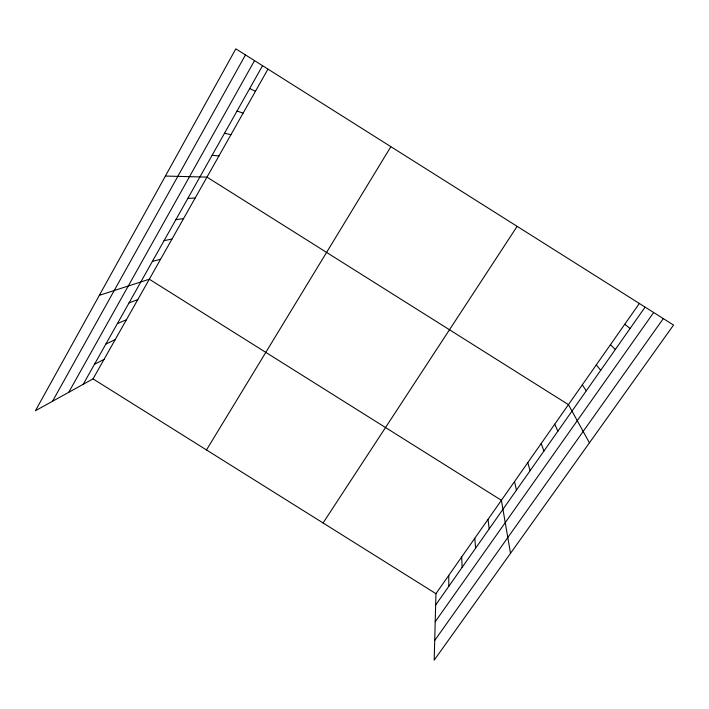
<?xml version="1.0" encoding="UTF-8"?>
<svg xmlns="http://www.w3.org/2000/svg" width="709" height="709" viewBox="0 0 709 709"><rect width="100%" height="100%" fill="white"/><g stroke="black" fill="none" stroke-linecap="round" stroke-linejoin="round"><path stroke-width="1.06" d="M639.243 303.612L435.946 593.672L434.183 660.168L673.55 325.059L235.84 48.832L35.45 410.715L93.03 378.881L267.896 69.252M52.537 401.267L245.447 54.947M68.72 392.325L254.469 60.699M83.201 384.313L262.481 65.804M206.487 449.949L390.783 146.807M323.074 522.976L517.047 226.49M435.645 605.034L645.039 307.227M435.202 621.766L653.618 312.598M434.706 640.449L663.278 318.633M94.465 364.302L104.046 359.383M105.863 344.06L115.177 339.664M117.384 323.596L126.432 319.741M129.029 302.894L137.812 299.597M99.34 295.343L149.315 279.222L501.396 500.297L510.524 553.304M152.373 261.426L160.597 259.246M164.063 240.652L172.003 239.048M175.885 219.657L183.534 218.629M187.841 198.414L195.197 197.988M165.392 176.054L206.975 177.117L568.441 404.635L589.427 442.833M212.159 155.218L218.895 156.024M224.523 133.248L230.939 134.692M237.036 111.029L243.116 113.121M249.683 88.545L255.435 91.31M93.03 378.881L435.946 593.672M624.771 324.261L630.097 328.48M610.449 344.689L615.323 349.493M596.296 364.896L600.718 370.266M582.293 384.872L586.272 390.81M554.739 424.186L557.877 431.196M541.189 443.515L543.918 451.048M527.78 462.649L530.11 470.687M514.521 481.571L516.453 490.105M488.022 519.378L489.183 528.887M474.791 538.255L475.579 548.243M461.701 556.928L462.117 567.386M448.762 575.398L448.815 586.316"/></g></svg>
